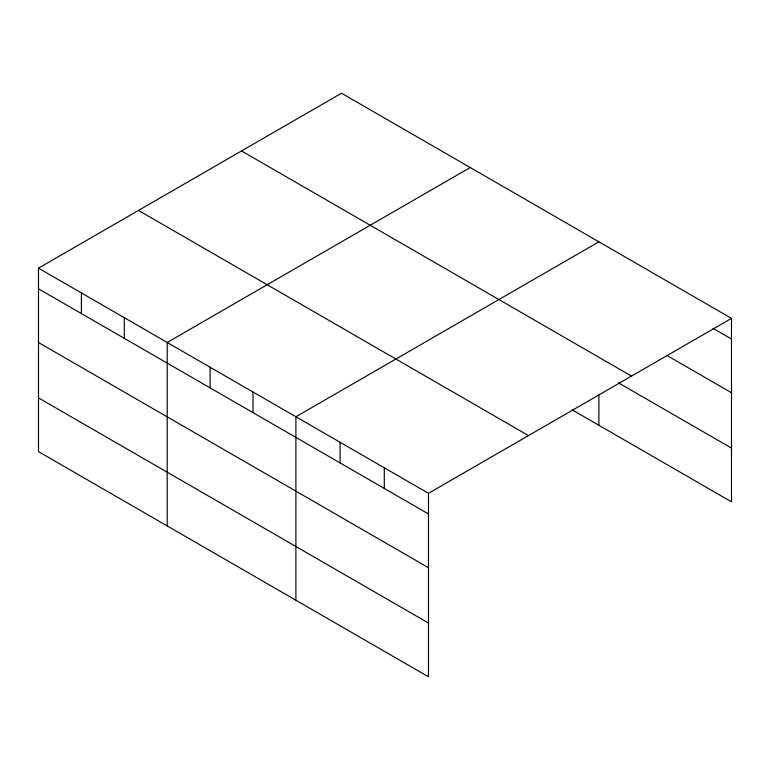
<?xml version="1.0" encoding="UTF-8"?>
<svg xmlns="http://www.w3.org/2000/svg" width="770" height="770" viewBox="0 0 770 770"><rect width="100%" height="100%" fill="white"/><g stroke="black" fill="none" stroke-linecap="round" stroke-linejoin="round"><path stroke-width="1.16" d="M428.486 567.692L428.486 493.32L38.5 268.162L38.5 451.624L428.486 676.782L428.486 567.692L38.5 342.534M572.351 409.948L731.5 501.838L731.5 318.376L341.514 93.218L38.5 268.162M470.21 167.523L167.196 342.467L167.196 525.929M598.906 241.819L295.892 416.762L295.892 600.225M428.486 493.32L731.5 318.376M713.001 328.338L731.5 339.012M666.743 355.365L731.5 392.748M241.52 150.949L631.506 376.106M618.435 382.825L731.5 448.101M138.494 210.431L528.48 435.589M38.5 288.808L428.486 513.956M38.5 397.897L428.486 623.046M598.906 394.24L598.906 425.281M384.288 467.804L384.288 488.44M340.09 442.288L340.09 462.924M252.993 391.997L252.993 412.643M210.095 367.232L210.095 387.868M124.297 317.702L124.297 338.338M81.399 292.927L81.399 313.573"/></g></svg>
